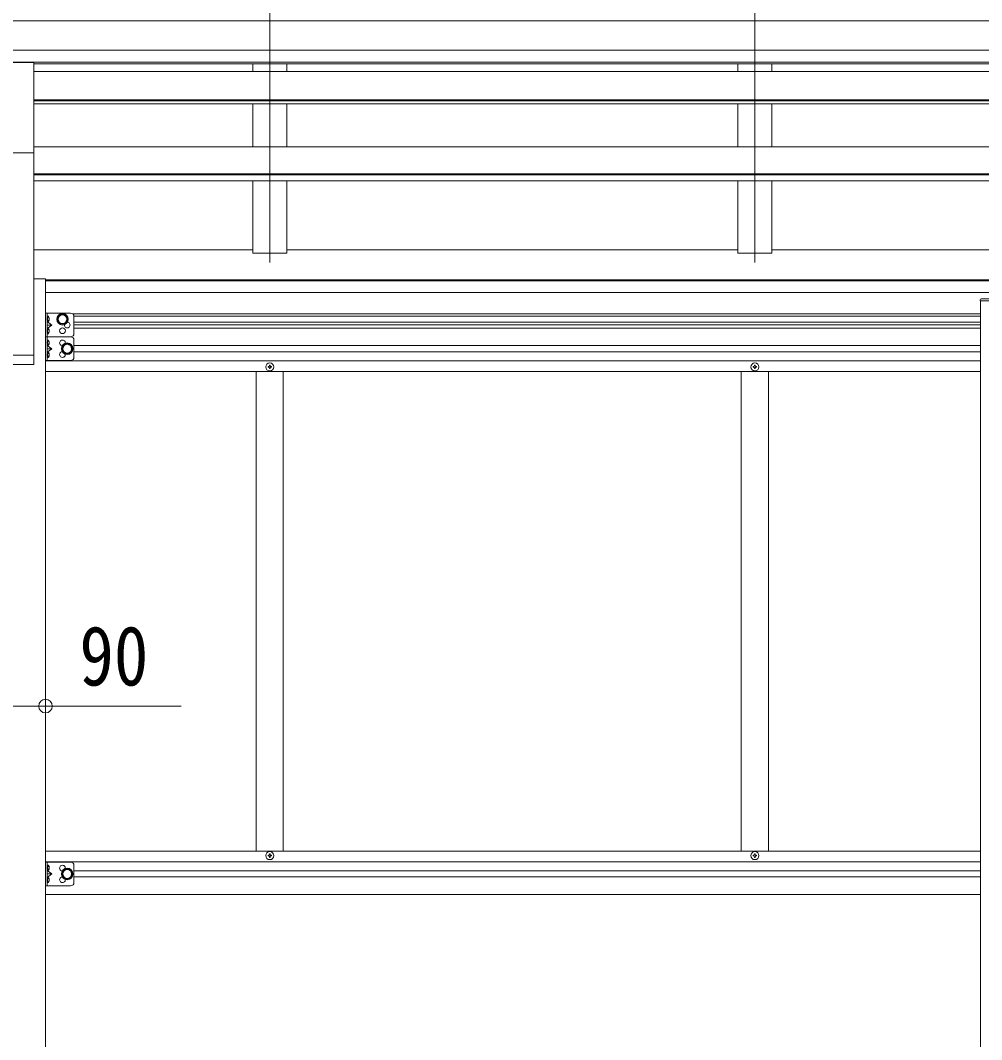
# Model space of a CAD drawing. Units: millimetres at full size; details may follow other scales. Extents: x -5590 to 5652, y -3902 to 3858.
# Drawn here: x 525 to 1944, y -234 to 1270 of the extents above; entities that cross this region are included whole.
import ezdxf
from ezdxf.enums import TextEntityAlignment as Align

# ---------------------------------------------------------------- set-up
doc = ezdxf.new("R2010")
doc.units = ezdxf.units.MM
doc.header["$LTSCALE"] = 20
doc.header["$PDMODE"] = 32
doc.header["$PDSIZE"] = 20
for name, color, linetype, lineweight in [('0-1_本体', 7, 'Continuous', 9), ('0-8_PARTS2', 2, 'Continuous', 9), ('0-A_寸法', 6, 'Continuous', 9), ('1-1_GLASS', 4, 'Continuous', 9)]:
    doc.layers.add(name, color=color, linetype=linetype, lineweight=lineweight)
doc.styles.add('ＭＳ ゴシック', font='')
doc.styles.get('ＭＳ ゴシック').set_extended_font_data('MS Gothic')

msp = doc.modelspace()

# ---------------------------------------------------------------- linework, layer by layer
at = {"layer": '0-1_本体', "color": 4}
for p, q in [((-532.02, 1269.75), (4466.98, 1269.75)), ((-532.02, 1226.22), (4466.98, 1226.22)), ((-532.02, 1208.55), (4466.98, 1208.55)), ((544.98, 1206.18), (3389.98, 1206.18)), ((868.48, 1206.11), (868.48, 1194.92)), ((918.48, 1206.11), (918.48, 1194.92)), ((1584.48, 1206.11), (1584.48, 1194.92)), ((1634.48, 1206.11), (1634.48, 1194.92)), ((544.98, 1194.92), (3389.98, 1194.92)), ((544.98, 1153), (3389.98, 1153)), ((544.98, 1151.5), (3389.98, 1151.5)), ((544.98, 1147.3), (3389.98, 1147.3)), ((868.48, 1147.3), (868.48, 1083.56)), ((918.48, 1147.3), (918.48, 1083.56)), ((1584.48, 1147.3), (1584.48, 1083.56)), ((1634.48, 1147.3), (1634.48, 1083.56)), ((544.99, 1083.56), (3389.99, 1083.56)), ((544.98, 762.45), (544.98, 1079.24)), ((544.98, 1044.12), (3389.98, 1044.12)), ((544.98, 1042.65), (3389.98, 1042.65)), ((544.98, 1033.39), (3389.98, 1033.39)), ((868.48, 1033.39), (868.48, 926.9)), ((918.48, 1033.39), (918.48, 926.9)), ((1584.48, 1033.39), (1584.48, 926.9)), ((1634.48, 1033.39), (1634.48, 926.9)), ((544.98, 931.72), (868.48, 931.72)), ((868.48, 926.9), (918.48, 926.9)), ((918.48, 931.72), (1584.48, 931.72)), ((1584.48, 926.9), (1634.48, 926.9)), ((1634.48, 931.72), (2300.48, 931.72)), ((544.98, 888.83), (562.48, 888.83)), ((562.48, 888.83), (562.48, -1587.55)), ((562.48, 887.63), (3372.28, 887.63)), ((562.48, 886.23), (3372.28, 886.23)), ((562.48, 868.86), (3372.28, 868.86)), ((489.98, 762.45), (544.98, 762.45))]:
    msp.add_line(p, q, dxfattribs=at)
at = {"layer": '0-1_本体'}
for p, q in [((489.98, 1208.27), (544.98, 1208.27)), ((544.98, 1074.75), (544.98, 1208.27)), ((489.98, 1074.75), (544.98, 1074.75))]:
    msp.add_line(p, q, dxfattribs=at)
at = {"layer": '0-8_PARTS2'}
for p, q in [((893.48, 1320.03), (893.48, 913.24)), ((1609.48, 1320.03), (1609.48, 913.24))]:
    msp.add_line(p, q, dxfattribs=at)
at = {"layer": '0-A_寸法'}
for p, q in [((472.48, 258.5), (562.48, 258.5)), ((562.48, 258.5), (762.48, 258.5))]:
    msp.add_line(p, q, dxfattribs=at)
msp.add_point((562.48, 258.5), dxfattribs=at)
at = {"layer": '1-1_GLASS'}
for p, q in [((544.98, 888.91), (562.48, 888.91)), ((562.48, 887.63), (3372.28, 887.63)), ((562.48, 886.23), (3372.28, 886.23)), ((562.48, 868.86), (3372.28, 868.86)), ((1941.98, 858.06), (1941.98, 856.56)), ((1991.48, 859.56), (1943.48, 859.56)), ((1942.48, 856.56), (1942.48, -1287.65)), ((1992.98, 856.56), (1942.48, 856.56)), ((562.48, 838.34), (562.48, 803.34)), ((599.48, 838.34), (562.48, 838.34)), ((564.98, 838.34), (564.98, 803.34)), ((565.48, 833.84), (566.28, 833.7)), ((602.48, 837.34), (1942.48, 837.34)), ((604.45, 833.84), (1942.48, 833.84)), ((604.48, 833.34), (604.48, 808.34)), ((565.48, 825.84), (564.98, 825.93)), ((564.98, 820.84), (571.98, 820.84)), ((565.48, 825.84), (566.28, 825.98)), ((565.48, 815.84), (566.28, 815.7)), ((604.48, 824.84), (1942.48, 824.84)), ((604.48, 821.34), (1942.48, 821.34)), ((1942.48, 816.34), (604.48, 816.34)), ((599.48, 803.34), (562.48, 803.34)), ((562.48, 803.34), (562.48, 768.34)), ((599.48, 803.34), (562.48, 803.34)), ((565.48, 807.84), (564.98, 807.93)), ((564.98, 803.34), (564.98, 768.34)), ((565.48, 807.84), (566.28, 807.98)), ((565.48, 798.84), (566.28, 798.7)), ((604.48, 798.34), (604.48, 773.34)), ((565.48, 790.84), (564.98, 790.93)), ((564.98, 785.84), (571.98, 785.84)), ((565.48, 790.84), (566.28, 790.98)), ((604.48, 790.46), (1942.48, 790.46)), ((489.98, 776.34), (544.98, 776.34)), ((599.48, 768.34), (562.48, 768.34)), ((562.48, 767.96), (1942.48, 767.96)), ((565.48, 772.84), (564.98, 772.93)), ((565.48, 780.84), (566.28, 780.7)), ((565.48, 772.84), (566.28, 772.98)), ((604.48, 781.46), (1942.48, 781.46)), ((489.98, 762.45), (544.98, 762.45)), ((562.48, 752.46), (1942.48, 752.46)), ((873.48, 752.46), (873.48, 44.84)), ((873.48, 44.34), (873.48, 752.34)), ((891.98, 759.46), (890.98, 759.46)), ((894.98, 758.46), (895.98, 758.46)), ((913.48, 752.46), (913.48, 44.84)), ((913.48, 44.34), (913.48, 752.34)), ((1589.48, 752.46), (1589.48, 44.84)), ((1589.48, 44.34), (1589.48, 752.34)), ((1607.98, 759.46), (1606.98, 759.46)), ((1610.98, 758.46), (1611.98, 758.46)), ((1629.48, 752.46), (1629.48, 44.84)), ((1629.48, 44.34), (1629.48, 752.34)), ((562.48, 44.34), (1942.48, 44.34)), ((891.98, 37.34), (890.98, 37.34)), ((894.98, 38.34), (895.98, 38.34)), ((1607.98, 37.34), (1606.98, 37.34)), ((1610.98, 38.34), (1611.98, 38.34)), ((562.48, 28.84), (1942.48, 28.84)), ((562.48, -6.66), (562.48, 28.34)), ((599.48, 28.34), (562.48, 28.34)), ((564.98, -6.66), (564.98, 28.34)), ((565.48, 15.84), (564.98, 15.93)), ((565.48, 23.84), (566.28, 23.7)), ((565.48, 15.84), (566.28, 15.98)), ((604.48, -1.66), (604.48, 23.34)), ((604.48, 15.34), (1942.48, 15.34)), ((564.98, 10.84), (571.98, 10.84)), ((565.48, 5.84), (566.28, 5.7)), ((604.48, 6.34), (1942.48, 6.34)), ((599.48, -6.66), (562.48, -6.66)), ((565.48, -2.16), (564.98, -2.07)), ((565.48, -2.16), (566.28, -2.02)), ((562.28, -19.66), (1942.48, -19.66))]:
    msp.add_line(p, q, dxfattribs=at)
at = {"layer": '1-1_GLASS', "color": 6}
msp.add_line((562.48, 323.38), (562.48, 325.44), dxfattribs=at)
at = {"layer": '1-1_GLASS'}
for points in [[(564.59, 829.84), (565.22, 831.03), (567.46, 832.14)], [(564.59, 829.84), (565.22, 828.66), (567.46, 827.54)], [(565.48, 825.84), (565.48, 833.84), (564.98, 833.76), (564.98, 825.93)], [(564.59, 811.84), (565.22, 813.03), (567.46, 814.14)], [(564.98, 825.84), (571.98, 820.84), (564.98, 815.84)], [(565.48, 807.84), (565.48, 815.84), (564.98, 815.76), (564.98, 807.93)], [(564.59, 811.84), (565.22, 810.66), (567.46, 809.54)], [(564.59, 794.84), (565.22, 796.03), (567.46, 797.14)], [(565.48, 790.84), (565.48, 798.84), (564.98, 798.76), (564.98, 790.93)], [(564.59, 794.84), (565.22, 793.66), (567.46, 792.54)], [(564.98, 790.84), (571.98, 785.84), (564.98, 780.84)], [(564.59, 776.84), (565.22, 778.03), (567.46, 779.14)], [(564.59, 776.84), (565.22, 775.66), (567.46, 774.54)], [(565.48, 772.84), (565.48, 780.84), (564.98, 780.76), (564.98, 772.93)], [(890.98, 759.46), (890.98, 758.46), (891.98, 758.46)], [(893.98, 760.46), (893.98, 761.46), (892.98, 761.46), (892.98, 760.46)], [(892.98, 757.46), (892.98, 756.46), (893.98, 756.46), (893.98, 757.46)], [(895.98, 758.46), (895.98, 759.46), (894.98, 759.46)], [(1606.98, 759.46), (1606.98, 758.46), (1607.98, 758.46)], [(1609.98, 760.46), (1609.98, 761.46), (1608.98, 761.46), (1608.98, 760.46)], [(1608.98, 757.46), (1608.98, 756.46), (1609.98, 756.46), (1609.98, 757.46)], [(1611.98, 758.46), (1611.98, 759.46), (1610.98, 759.46)], [(890.98, 37.34), (890.98, 38.34), (891.98, 38.34)], [(892.98, 39.34), (892.98, 40.34), (893.98, 40.34), (893.98, 39.34)], [(893.98, 36.34), (893.98, 35.34), (892.98, 35.34), (892.98, 36.34)], [(895.98, 38.34), (895.98, 37.34), (894.98, 37.34)], [(1606.98, 37.34), (1606.98, 38.34), (1607.98, 38.34)], [(1608.98, 39.34), (1608.98, 40.34), (1609.98, 40.34), (1609.98, 39.34)], [(1609.98, 36.34), (1609.98, 35.34), (1608.98, 35.34), (1608.98, 36.34)], [(1611.98, 38.34), (1611.98, 37.34), (1610.98, 37.34)], [(564.59, 19.84), (565.22, 21.03), (567.46, 22.14)], [(564.59, 19.84), (565.22, 18.66), (567.46, 17.54)], [(565.48, 15.84), (565.48, 23.84), (564.98, 23.76), (564.98, 15.93)], [(564.98, 5.84), (571.98, 10.84), (564.98, 15.84)], [(564.59, 1.84), (565.22, 3.03), (567.46, 4.14)], [(564.59, 1.84), (565.22, 0.66), (567.46, -0.46)], [(565.48, -2.16), (565.48, 5.84), (564.98, 5.76), (564.98, -2.07)]]:
    msp.add_lwpolyline(points, dxfattribs=at)
for points in [[(587.48, 821.84), (580.98, 825.59), (580.98, 833.1), (587.48, 836.85), (593.98, 833.1), (593.98, 825.59)], [(594.48, 778.34), (587.98, 782.09), (587.98, 789.6), (594.48, 793.35), (600.98, 789.6), (600.98, 782.09)], [(594.48, 18.35), (587.98, 14.6), (587.98, 7.09), (594.48, 3.34), (600.98, 7.09), (600.98, 14.6)]]:
    msp.add_lwpolyline(points, close=True, dxfattribs=at)
for centre, radius in [((587.48, 829.34), 8.5), ((587.48, 829.34), 7.5), ((587.48, 829.34), 6.5), ((587.48, 812.34), 4.25), ((594.48, 785.84), 8.5), ((594.48, 785.84), 7.5), ((594.48, 785.84), 6.5), ((893.48, 758.96), 5.9), ((1609.48, 758.96), 5.9), ((893.48, 37.84), 5.9), ((1609.48, 37.84), 5.9), ((594.48, 10.84), 8.5), ((594.48, 10.84), 7.5), ((594.48, 10.84), 6.5)]:
    msp.add_circle(centre, radius, dxfattribs=at)
for centre, radius, start, end in [((1943.48, 858.06), 1.5, 90, 180), ((566.12, 832.82), 0.9, 32.05588, 80), ((561.38, 829.84), 6.5, 327.94412, 32.05588), ((599.48, 833.34), 5, 0, 90), ((566.12, 826.87), 0.9, 280, 327.94412), ((566.12, 814.82), 0.9, 32.05588, 80), ((561.38, 811.84), 6.5, 327.94412, 32.05588), ((594.48, 820.84), 4.25, 173.70569, 85.23923), ((566.12, 808.87), 0.9, 280, 327.94412), ((566.12, 797.82), 0.9, 32.05588, 80), ((561.38, 794.84), 6.5, 327.94412, 32.05588), ((587.48, 794.34), 4.25, 353.70569, 265.23923), ((599.48, 808.34), 5, 270, 0), ((599.48, 798.34), 5, 0, 90), ((566.12, 791.87), 0.9, 280, 327.94412), ((566.12, 779.82), 0.9, 32.05588, 80), ((566.12, 773.87), 0.9, 280, 327.94412), ((561.38, 776.84), 6.5, 327.94412, 32.05588), ((587.48, 777.34), 4.25, 94.76077, 6.29431), ((599.48, 773.34), 5, 270, 0), ((891.98, 760.46), 1, 270, 0), ((891.98, 757.46), 1, 0, 90), ((894.98, 760.46), 1, 180, 270), ((894.98, 757.46), 1, 90, 180), ((1607.98, 760.46), 1, 270, 0), ((1607.98, 757.46), 1, 0, 90), ((1610.98, 760.46), 1, 180, 270), ((1610.98, 757.46), 1, 90, 180), ((891.98, 39.34), 1, 270, 0), ((891.98, 36.34), 1, 0, 90), ((894.98, 39.34), 1, 180, 270), ((894.98, 36.34), 1, 90, 180), ((1607.98, 39.34), 1, 270, 0), ((1607.98, 36.34), 1, 0, 90), ((1610.98, 39.34), 1, 180, 270), ((1610.98, 36.34), 1, 90, 180), ((566.12, 22.82), 0.9, 32.05588, 80), ((566.12, 16.87), 0.9, 280, 327.94412), ((561.38, 19.84), 6.5, 327.94412, 32.05588), ((587.48, 19.34), 4.25, 353.70569, 265.23923), ((599.48, 23.34), 5, 0, 90), ((566.12, 4.82), 0.9, 32.05588, 80), ((561.38, 1.84), 6.5, 327.94412, 32.05588), ((587.48, 2.34), 4.25, 94.76077, 6.29431), ((566.12, -1.13), 0.9, 280, 327.94412), ((599.48, -1.66), 5, 270, 0)]:
    msp.add_arc(centre, radius, start, end, dxfattribs=at)

# ---------------------------------------------------------------- texts
at = {"layer": '0-A_寸法', "color": 7, "style": 'ＭＳ ゴシック', "width": 0.85}
msp.add_text('90', height=87.98, dxfattribs=at).set_placement((612.48, 262.5), align=Align.BOTTOM_LEFT)

doc.saveas('drawing.dxf')
